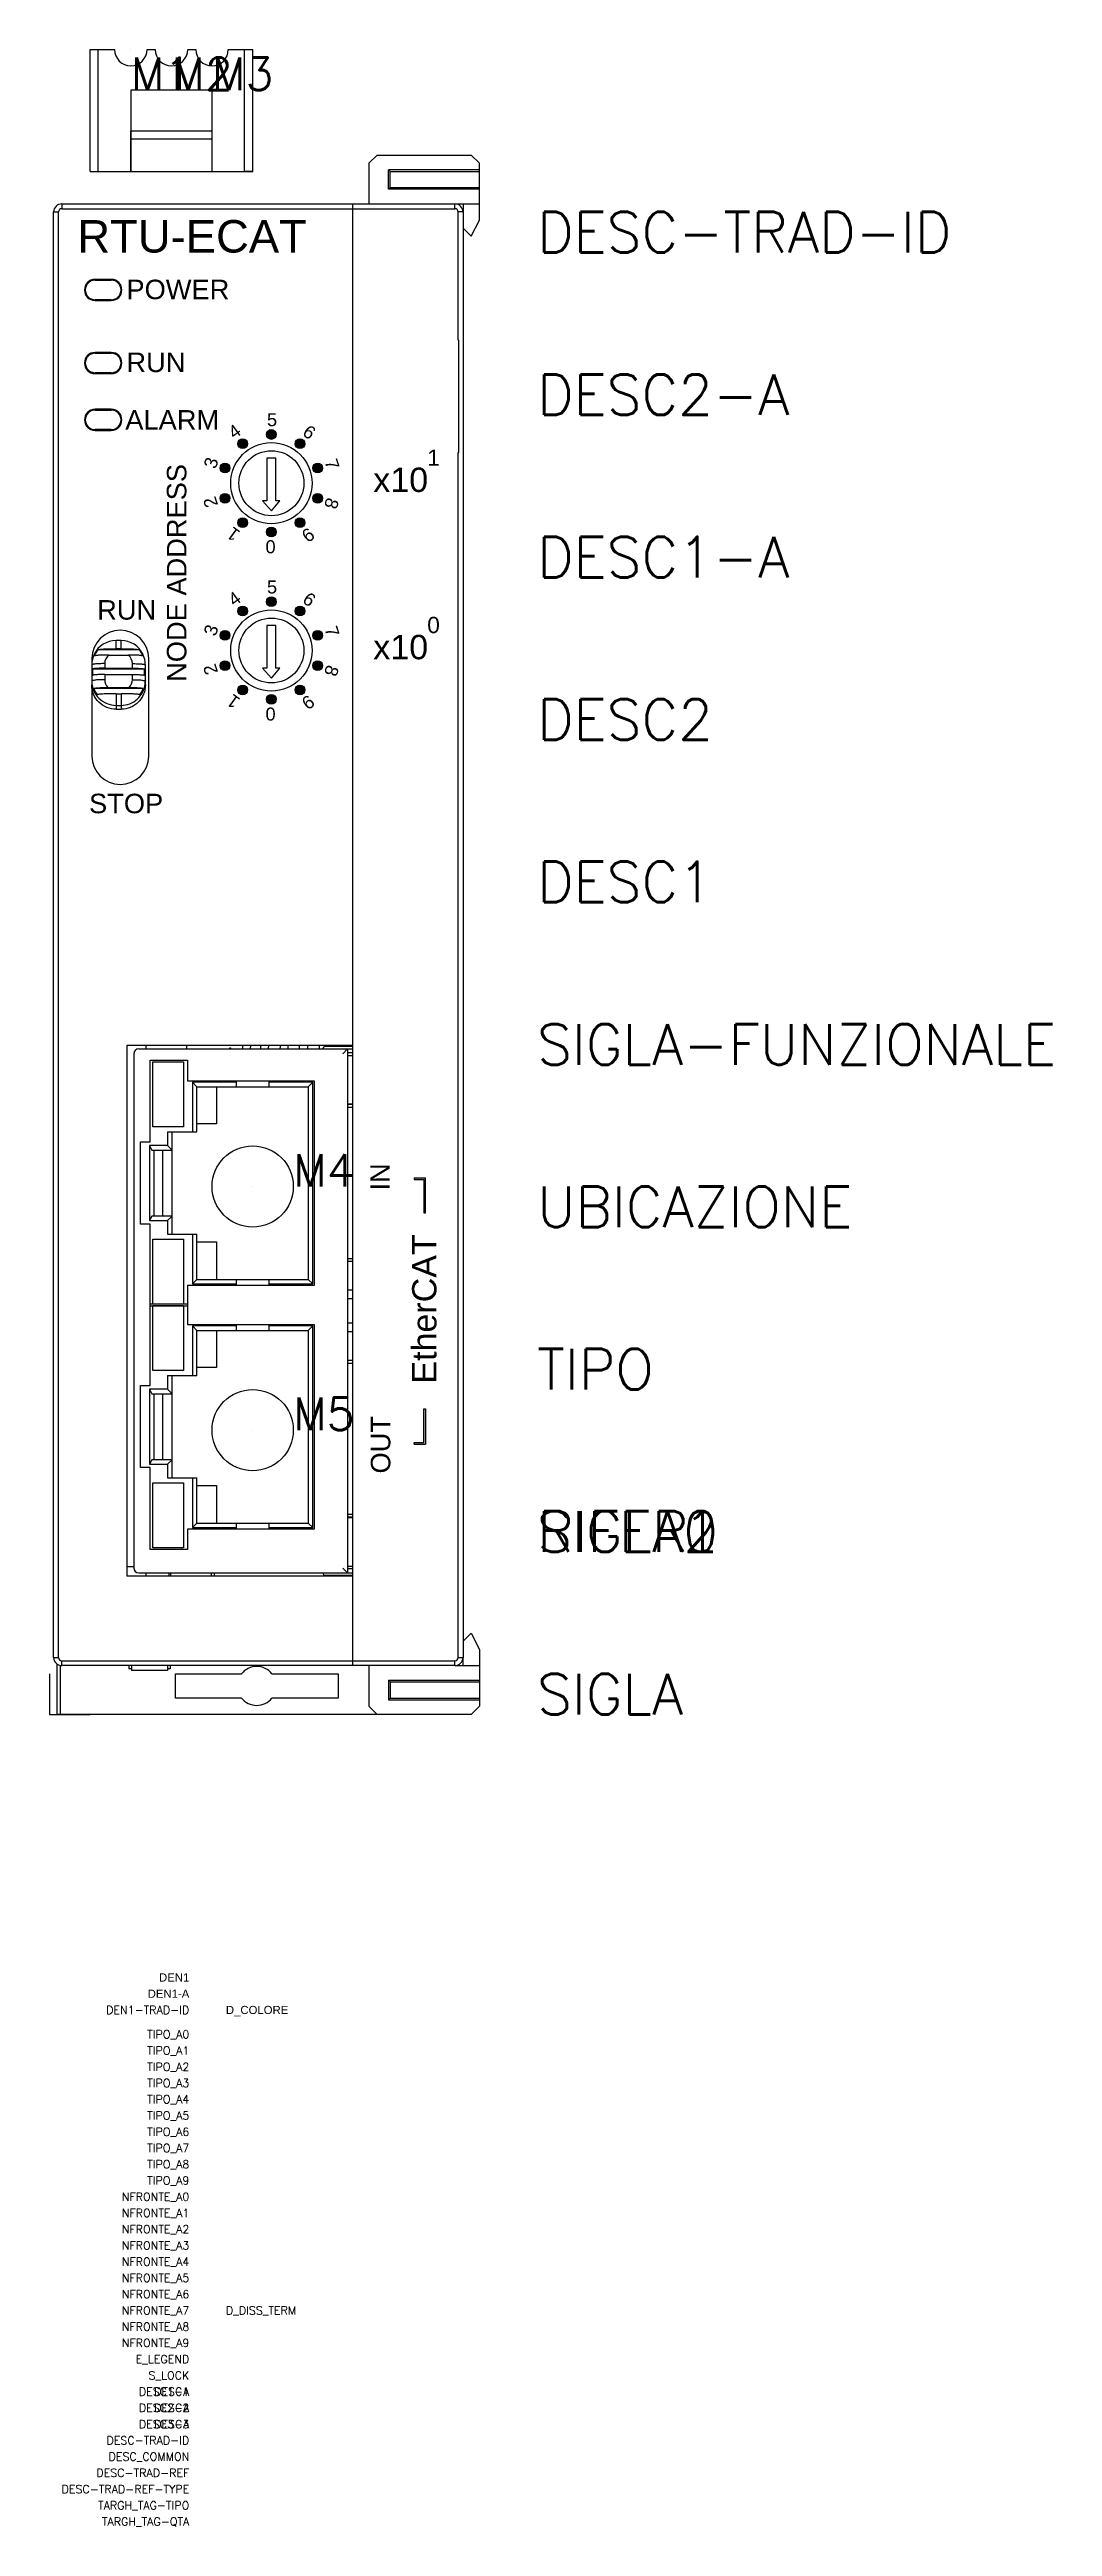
# Model space of a CAD drawing. Extents: x 0 to 62, y -50 to 103.
import ezdxf
from ezdxf.enums import TextEntityAlignment as Align

# ---------------------------------------------------------------- set-up
doc = ezdxf.new("R2010")
doc.units = 0
doc.header["$LTSCALE"] = 4
doc.layers.get('0').update_dxf_attribs({"linetype": 'CONTINUOUS'})
doc.layers.add('02___PRT_ALL_AXES', color=7, linetype='CONTINUOUS')
doc.layers.add('7_ALL_FEATURES', color=7, linetype='CONTINUOUS')
doc.layers.add('圖層1', color=7, linetype='CONTINUOUS', lineweight=9)
doc.styles.add('E_Comp-Data', font='arial.ttf')
doc.styles.add('E_Default-Att', font='romans.shx')
doc.styles.add('E_Desc', font='arial.ttf')
doc.styles.add('E_Lang-ID', font='romans.shx')
doc.styles.get("Standard").update_dxf_attribs({"font": 'romans.shx'})
doc.styles.add('型式1', font='arial.ttf')

msp = doc.modelspace()

# ---------------------------------------------------------------- hatches: boundary and pattern name
for points in [[(11.64, 78.05, 1), (12.12, 78.4, 1)], [(13.35, 78.8, 1), (13.95, 78.8, 1)], [(15.17, 78.4, 1), (15.65, 78.05, 1)], [(10.7, 76.44, 1), (10.88, 77.01, 1)], [(16.41, 77.01, 1), (16.59, 76.44, 1)], [(10.88, 74.59, 1), (10.7, 75.16, 1)], [(16.59, 75.16, 1), (16.41, 74.59, 1)], [(12.12, 73.2, 1), (11.64, 73.55, 1)], [(15.65, 73.55, 1), (15.17, 73.2, 1)], [(13.95, 72.8, 1), (13.35, 72.8, 1)], [(13.35, 68.5, 1), (13.95, 68.5, 1)], [(11.64, 67.75, 1), (12.12, 68.1, 1)], [(15.17, 68.1, 1), (15.65, 67.75, 1)], [(10.7, 66.14, 1), (10.88, 66.71, 1)], [(16.41, 66.71, 1), (16.59, 66.14, 1)], [(10.88, 64.29, 1), (10.7, 64.86, 1)], [(16.59, 64.86, 1), (16.41, 64.29, 1)], [(12.12, 62.9, 1), (11.64, 63.25, 1)], [(13.95, 62.5, 1), (13.35, 62.5, 1)], [(15.65, 63.25, 1), (15.17, 62.9, 1)], [(23.13, 33.04), (22.43, 33.04), (22.43, 32.94), (23.03, 32.94), (23.03, 30.87), (23.13, 30.87)], [(23.13, 16.64), (22.43, 16.64), (22.43, 16.74), (23.03, 16.74), (23.03, 18.81), (23.13, 18.81)]]:
    msp.add_hatch(color=0).paths.add_polyline_path(points)

# ---------------------------------------------------------------- linework, layer by layer
for p, q in [((2.5, 95), (2.5, 102.5)), ((2.5, 102.5), (4, 102.5)), ((3, 95), (3, 102.5)), ((6, 102.5), (6.5, 102.5)), ((8.5, 102.5), (9, 102.5)), ((11, 102.5), (12.5, 102.5)), ((12, 95), (12, 102.5)), ((12.5, 95), (12.5, 102.5)), ((5, 100), (5, 95)), ((10, 100), (5, 100)), ((10, 95), (10, 100)), ((5, 95), (5, 97.5)), ((5, 97.5), (10, 97.5)), ((5, 97.5), (5, 97)), ((5, 97), (10, 97)), ((2.5, 95), (12.5, 95)), ((2.5, 95), (3, 95)), ((12.5, 95), (12, 95)), ((0, 2.5), (0, 0)), ((0, 0), (2.5, 0))]:
    msp.add_line(p, q)
at = {"color": 7, "linetype": 'Continuous'}
for p, q in [((0.25, 92.5), (0.55, 92.5)), ((0.25, 3.5), (0.25, 92.5)), ((0.25, 92.5), (0.55, 92.5)), ((0.55, 3.5), (0.55, 92.5)), ((0.75, 93), (0.75, 92.7)), ((0.75, 93), (0.75, 92.7)), ((0.75, 93), (24.94, 93)), ((0.75, 92.7), (24.94, 92.7)), ((18.64, 93), (18.64, 3)), ((24.94, 92.7), (24.94, 93)), ((25.14, 84.61), (25.14, 92.5)), ((25.45, 92.5), (25.14, 92.5)), ((25.45, 92.5), (25.45, 3.5)), ((2.8, 88.3), (3.8, 88.3)), ((3.8, 87.1), (2.8, 87.1)), ((25.14, 84.61), (25.16, 84.61)), ((25.16, 84.61), (25.18, 84.61)), ((25.18, 77.7), (25.18, 84.61)), ((2.8, 83.8), (3.8, 83.8)), ((3.8, 82.6), (2.8, 82.6)), ((2.8, 80.3), (3.8, 80.3)), ((3.8, 79.1), (2.8, 79.1)), ((13.36, 77.34), (13.36, 74.72)), ((13.93, 77.34), (13.36, 77.34)), ((13.93, 74.72), (13.93, 77.34)), ((25.14, 3.5), (25.14, 77.7)), ((25.14, 77.7), (25.16, 77.7)), ((25.16, 77.7), (25.18, 77.7)), ((13.11, 74.72), (13.65, 74.1)), ((13.36, 74.72), (13.11, 74.72)), ((13.65, 74.1), (14.18, 74.72)), ((14.18, 74.72), (13.93, 74.72)), ((4.1, 65.61), (4.1, 66.11)), ((4.4, 66.11), (4.1, 66.11)), ((4.4, 65.61), (4.1, 65.61)), ((4.4, 65.61), (4.4, 66.11)), ((13.36, 67.04), (13.36, 64.42)), ((13.93, 67.04), (13.36, 67.04)), ((13.93, 64.42), (13.93, 67.04)), ((2.6, 64.61), (2.6, 63.58)), ((2.64, 64.36), (2.64, 63.97)), ((5.85, 64.36), (2.64, 64.36)), ((5.52, 65.55), (2.97, 65.55)), ((3.4, 64.69), (3.4, 64.42)), ((3.4, 64.42), (5.1, 64.42)), ((3.64, 65.22), (4.85, 65.22)), ((5.1, 64.42), (5.1, 64.69)), ((5.85, 63.97), (5.85, 64.36)), ((5.9, 63.38), (5.9, 64.61)), ((13.11, 64.42), (13.65, 63.8)), ((13.36, 64.42), (13.11, 64.42)), ((13.65, 63.8), (14.18, 64.42)), ((14.18, 64.42), (13.93, 64.42)), ((5.76, 63.17), (2.73, 63.17)), ((3.4, 64.03), (3.4, 63.7)), ((3.4, 64.03), (5.1, 64.03)), ((3.59, 63.22), (4.9, 63.22)), ((4.1, 62.83), (4.1, 61.88)), ((4.1, 62.83), (4.4, 62.83)), ((4.4, 62.83), (4.4, 61.88)), ((5.1, 63.7), (5.1, 64.03)), ((4.1, 62.12), (4.4, 62.12)), ((4.1, 61.88), (4.4, 61.88)), ((0.25, 3.5), (0.55, 3.5)), ((0.75, 3.3), (24.94, 3.3)), ((0.75, 3), (0.75, 3.3)), ((24.94, 3), (24.94, 3.3)), ((25.14, 3.5), (25.45, 3.5)), ((24.94, 3), (0.75, 3)), ((4.87, 3), (4.87, 2.8)), ((5.04, 2.8), (4.87, 2.8)), ((5.05, 3), (5.05, 2.7)), ((7.25, 2.7), (5.05, 2.7)), ((7.25, 3), (7.25, 2.7)), ((7.42, 2.8), (7.25, 2.8)), ((7.42, 3), (7.42, 2.8))]:
    msp.add_line(p, q, dxfattribs=at)
at = {"color": 0, "linetype": 'Continuous'}
for p, q in [((18.64, 41.18), (4.75, 41.18)), ((4.75, 41.18), (4.75, 8.5)), ((18.64, 41.18), (4.75, 41.18)), ((5.94, 40.97), (5.94, 41.18)), ((8.44, 40.97), (8.44, 41.18)), ((13.48, 41), (13.49, 41.18)), ((15.39, 40.97), (15.39, 41.18)), ((15.89, 40.97), (15.89, 41.18)), ((5.19, 40.67), (5.19, 9.01)), ((5.49, 40.97), (18.64, 40.97)), ((6.19, 40.28), (8.49, 40.28)), ((6.19, 35.25), (6.19, 40.28)), ((6.35, 40.18), (8.25, 40.18)), ((6.35, 36.17), (6.35, 40.18)), ((8.25, 40.18), (8.25, 36.17)), ((8.49, 40.28), (8.49, 39.01)), ((11.1, 40.97), (11.1, 41)), ((11.13, 41), (11.13, 40.97)), ((11.86, 40.97), (11.86, 41)), ((11.87, 40.97), (11.87, 41)), ((12.37, 40.97), (12.37, 41)), ((12.98, 40.97), (12.98, 41)), ((13.48, 40.97), (13.48, 41)), ((14.17, 40.97), (14.17, 41)), ((14.67, 40.97), (14.67, 41)), ((16.62, 40.97), (16.62, 41)), ((18.64, 41.12), (16.97, 41.12)), ((17.12, 41.12), (17.12, 41.13)), ((18.34, 40.97), (18.04, 40.67)), ((18.34, 40.97), (18.34, 8.71)), ((18.64, 40.72), (18.34, 40.72)), ((8.49, 39.01), (16.29, 39.01)), ((11.5, 38.93), (8.79, 38.93)), ((8.79, 38.93), (9.07, 38.64)), ((8.79, 38.93), (8.79, 35.87)), ((9.07, 35.87), (9.07, 38.64)), ((9.07, 38.64), (15.92, 38.64)), ((10.27, 38.64), (10.27, 36.35)), ((11.5, 38.64), (11.5, 39.01)), ((13.5, 39.01), (13.5, 38.64)), ((16.21, 38.93), (13.5, 38.93)), ((15.92, 38.64), (16.21, 38.93)), ((15.92, 38.64), (15.92, 26.78)), ((16.21, 26.5), (16.21, 38.93)), ((16.29, 39.01), (16.29, 26.41)), ((18.64, 37.54), (18.34, 37.54)), ((18.34, 37.39), (18.64, 37.39)), ((5.6, 35.25), (6.19, 35.25)), ((5.6, 30.19), (5.6, 35.25)), ((8.25, 36.17), (6.35, 36.17)), ((7.26, 35.87), (9.07, 35.87)), ((7.26, 35.87), (7.26, 35.03)), ((7.54, 29.56), (7.54, 35.87)), ((10.27, 36.35), (9.07, 36.35)), ((7.26, 35.03), (6.14, 35.03)), ((6.14, 35.03), (6.29, 34.74)), ((6.14, 35.03), (6.14, 30.4)), ((6.29, 34.74), (7.54, 34.74)), ((6.44, 30.68), (6.44, 34.74)), ((6.95, 34.74), (6.95, 30.68)), ((7.26, 35.03), (7.54, 34.74)), ((6.29, 30.68), (6.14, 30.4)), ((7.54, 30.68), (6.29, 30.68)), ((7.26, 30.4), (7.54, 30.68)), ((6.19, 30.19), (5.6, 30.19)), ((6.14, 30.4), (7.26, 30.4)), ((6.19, 25.14), (6.19, 30.19)), ((6.35, 29.26), (8.25, 29.26)), ((6.35, 25.25), (6.35, 29.26)), ((7.26, 30.4), (7.26, 29.56)), ((7.26, 29.56), (9.07, 29.56)), ((8.25, 29.26), (8.25, 25.25)), ((8.79, 29.56), (8.79, 26.5)), ((9.07, 26.78), (9.07, 29.56)), ((9.07, 29.09), (10.27, 29.09)), ((10.27, 29.09), (10.27, 26.78)), ((18.64, 28.05), (18.34, 28.05)), ((18.34, 27.9), (18.64, 27.9)), ((16.29, 26.41), (8.49, 26.41)), ((8.49, 26.41), (8.49, 25.14)), ((8.79, 26.5), (9.07, 26.78)), ((8.79, 26.5), (11.5, 26.5)), ((9.07, 26.78), (15.92, 26.78)), ((11.5, 26.41), (11.5, 26.78)), ((13.5, 26.78), (13.5, 26.41)), ((13.5, 26.5), (16.21, 26.5)), ((16.21, 26.5), (15.92, 26.78)), ((18.64, 26.11), (18.34, 26.11)), ((6.19, 25.28), (8.49, 25.28)), ((6.19, 20.25), (6.19, 25.28)), ((8.49, 25.14), (6.19, 25.14)), ((8.25, 25.25), (6.35, 25.25)), ((6.35, 25.18), (8.25, 25.18)), ((6.35, 21.17), (6.35, 25.18)), ((8.25, 25.18), (8.25, 21.17)), ((8.49, 25.28), (8.49, 24.01)), ((18.34, 25.6), (18.64, 25.6)), ((8.49, 24.01), (16.29, 24.01)), ((11.5, 23.93), (8.79, 23.93)), ((8.79, 23.93), (9.07, 23.64)), ((8.79, 23.93), (8.79, 20.87)), ((9.07, 20.87), (9.07, 23.64)), ((9.07, 23.64), (15.92, 23.64)), ((10.27, 23.64), (10.27, 21.35)), ((11.5, 23.64), (11.5, 24.01)), ((13.5, 24.01), (13.5, 23.64)), ((16.21, 23.93), (13.5, 23.93)), ((15.92, 23.64), (16.21, 23.93)), ((15.92, 23.64), (15.92, 11.78)), ((16.21, 11.5), (16.21, 23.93)), ((16.29, 24.01), (16.29, 11.41)), ((18.64, 24.08), (18.34, 24.08)), ((18.34, 23.58), (18.64, 23.58)), ((18.64, 21.78), (18.34, 21.78)), ((18.34, 21.63), (18.64, 21.63)), ((5.6, 20.25), (6.19, 20.25)), ((5.6, 15.19), (5.6, 20.25)), ((7.26, 20.03), (6.14, 20.03)), ((6.14, 20.03), (6.29, 19.74)), ((6.14, 20.03), (6.14, 15.4)), ((8.25, 21.17), (6.35, 21.17)), ((7.26, 20.87), (9.07, 20.87)), ((7.26, 20.87), (7.26, 20.03)), ((7.26, 20.03), (7.54, 19.74)), ((7.54, 14.56), (7.54, 20.87)), ((10.27, 21.35), (9.07, 21.35)), ((6.29, 19.74), (7.54, 19.74)), ((6.44, 15.68), (6.44, 19.74)), ((6.95, 19.74), (6.95, 15.68)), ((6.29, 15.68), (6.14, 15.4)), ((6.14, 15.4), (7.26, 15.4)), ((7.54, 15.68), (6.29, 15.68)), ((7.26, 15.4), (7.54, 15.68)), ((7.26, 15.4), (7.26, 14.56)), ((6.19, 15.19), (5.6, 15.19)), ((6.19, 10.14), (6.19, 15.19)), ((6.35, 14.26), (8.25, 14.26)), ((6.35, 10.25), (6.35, 14.26)), ((7.26, 14.56), (9.07, 14.56)), ((8.25, 14.26), (8.25, 10.25)), ((8.79, 14.56), (8.79, 11.5)), ((9.07, 11.78), (9.07, 14.56)), ((9.07, 14.09), (10.27, 14.09)), ((10.27, 14.09), (10.27, 11.78)), ((18.64, 12.3), (18.34, 12.3)), ((16.29, 11.41), (8.49, 11.41)), ((8.49, 11.41), (8.49, 10.14)), ((8.79, 11.5), (9.07, 11.78)), ((8.79, 11.5), (11.5, 11.5)), ((9.07, 11.78), (15.92, 11.78)), ((11.5, 11.41), (11.5, 11.78)), ((13.5, 11.78), (13.5, 11.41)), ((13.5, 11.5), (16.21, 11.5)), ((16.21, 11.5), (15.92, 11.78)), ((18.64, 12.15), (18.34, 12.15)), ((8.49, 10.14), (6.19, 10.14)), ((8.25, 10.25), (6.35, 10.25)), ((4.75, 9.1), (5.19, 9.1)), ((18.64, 8.5), (4.75, 8.5)), ((5.49, 8.71), (18.64, 8.71)), ((5.94, 8.5), (5.94, 8.71)), ((7.35, 8.5), (7.35, 8.71)), ((7.45, 8.71), (7.45, 8.5)), ((9.94, 8.71), (9.94, 8.5)), ((10.14, 8.5), (10.14, 8.71)), ((16.97, 8.56), (18.64, 8.56)), ((18.04, 9.01), (18.34, 8.71)), ((18.64, 8.96), (18.34, 8.96))]:
    msp.add_line(p, q, dxfattribs=at)
at = {"color": 0}
for p, q in [((22.43, 33.04), (23.13, 33.04)), ((22.43, 33.04), (22.43, 32.94)), ((22.43, 32.94), (23.03, 32.94)), ((23.03, 32.94), (23.03, 30.87)), ((23.13, 30.87), (23.13, 33.04)), ((23.03, 30.87), (23.13, 30.87)), ((23.03, 16.74), (23.03, 18.81)), ((23.03, 18.81), (23.13, 18.81)), ((23.13, 18.81), (23.13, 16.64)), ((22.43, 16.74), (23.03, 16.74)), ((22.43, 16.64), (22.43, 16.74)), ((22.43, 16.64), (23.13, 16.64))]:
    msp.add_line(p, q, dxfattribs=at)
at = {"color": 0, "linetype": 'Continuous'}
for points in [[(5.21, 40.75), (5.21, 40.75), (5.2, 40.74), (5.2, 40.73), (5.2, 40.72), (5.2, 40.71)], [(5.2, 8.96), (5.2, 8.93), (5.21, 8.93)]]:
    msp.add_lwpolyline(points, dxfattribs=at)
at = {"color": 7, "linetype": 'Continuous'}
for centre, radius in [((13.65, 75.8), 2.5), ((13.65, 75.8), 2), ((13.65, 65.5), 2.5), ((13.65, 65.5), 2)]:
    msp.add_circle(centre, radius, dxfattribs=at)
at = {"color": 0, "linetype": 'Continuous'}
for centre in [(11.88, 78.23), (11.88, 78.23), (13.65, 78.8), (15.41, 78.23), (15.41, 78.23), (10.79, 76.73), (10.79, 76.73), (16.5, 76.73), (16.5, 76.73), (10.79, 74.87), (10.79, 74.87), (16.5, 74.87), (16.5, 74.87), (11.88, 73.37), (11.88, 73.37), (15.41, 73.37), (15.41, 73.37), (13.65, 72.8), (13.65, 72.8), (13.65, 68.5), (11.88, 67.93), (11.88, 67.93), (15.41, 67.93), (15.41, 67.93), (10.79, 66.43), (10.79, 66.43), (16.5, 66.43), (16.5, 66.43), (10.79, 64.57), (10.79, 64.57), (16.5, 64.57), (16.5, 64.57), (11.88, 63.07), (11.88, 63.07), (13.65, 62.5), (13.65, 62.5), (15.41, 63.07), (15.41, 63.07)]:
    msp.add_circle(centre, 0.3, dxfattribs=at)
for centre in [(12.5, 32.5), (12.5, 17.5)]:
    msp.add_circle(centre, 2.5)
for centre in [(5, 102.5), (7.5, 102.5), (10, 102.5)]:
    msp.add_arc(centre, 1, 180, 0)
at = {"color": 7, "linetype": 'Continuous'}
for centre, radius, start, end in [((0.75, 92.5), 0.5, 90, 180), ((0.75, 92.5), 0.5, 90, 180), ((0.75, 92.5), 0.2, 90, 180), ((0.75, 92.5), 0.2, 90, 180), ((24.94, 92.5), 0.2, 359.9968, 90.0032), ((24.94, 92.5), 0.5, 0, 90), ((2.8, 87.7), 0.6, 90, 270), ((3.8, 87.7), 0.6, 270, 90), ((2.8, 83.2), 0.6, 90, 270), ((3.8, 83.2), 0.6, 270, 90), ((2.8, 79.7), 0.6, 90, 270), ((3.8, 79.7), 0.6, 270, 90), ((4.09, 64.61), 1.5, 89.9669, 154.2028), ((4.4, 64.61), 1.5, 25.8019, 90.0331), ((4.09, 64.61), 1.49, 154.246, 179.9976), ((4.09, 64.63), 1.45, 140.5657, 158.4175), ((4.09, 64.69), 0.695, 130.5821, 179.9662), ((4.4, 64.69), 0.695, 0.0338, 49.4179), ((4.4, 64.63), 1.45, 21.5825, 39.4343), ((4.4, 64.61), 1.49, 0.0024, 25.7587), ((4.09, 63.65), 1.45, 199.4645, 216.9269), ((4.09, 63.7), 0.694, 180.0209, 223.4872), ((4.4, 63.7), 0.694, 316.5128, 359.9791), ((4.4, 63.65), 1.45, 323.0731, 340.5355), ((4.41, 63.62), 1.48, 353.5302, 359.9905), ((0.75, 3.5), 0.5, 180, 270), ((0.75, 3.5), 0.2, 180, 270), ((24.94, 3.5), 0.2, 269.9968, 0.0032), ((24.94, 3.5), 0.5, 270, 0)]:
    msp.add_arc(centre, radius, start, end, dxfattribs=at)
at = {"color": 0, "linetype": 'Continuous'}
for centre, radius, start, end in [((13.6, 41), 1.73, 174.03, 180.0182), ((15.4, 41), 2.42, 175.7278, 180.0031), ((18.68, 41), 4.5, 177.7113, 180.0025), ((18.66, 41), 3.99, 177.4163, 180.0036), ((12.63, 41), 3.99, 359.9964, 2.5837), ((12.78, 41.01), 4.34, 1.6182, 2.3094), ((16.02, 41.01), 1.79, 3.5874, 5.5192), ((15.95, 41), 2.35, 2.8355, 4.2998), ((5.49, 40.67), 0.3, 90, 180), ((12.15, 41), 0.285, 170.4516, 175.1809), ((12.14, 41), 0.277, 175.1785, 179.9848), ((12.15, 41), 0.291, 164.6273, 170.4496), ((16.97, 40.97), 0.15, 90, 180), ((5.49, 9.01), 0.3, 180, 270), ((16.97, 8.71), 0.15, 180, 270)]:
    msp.add_arc(centre, radius, start, end, dxfattribs=at)
for centre, start_param, end_param in [((13.6, 39.07), 1.321589, 1.336709), ((13.6, 39.07), -1.336709, -1.321589), ((13.6, 10.61), 1.321589, 1.336709), ((13.6, 10.61), -1.336709, -1.321589)]:
    msp.add_ellipse(centre, major_axis=(20.44, 0), ratio=0.074627, start_param=start_param, end_param=end_param, dxfattribs=at)
at = {"color": 7, "linetype": 'Continuous'}
for points, knots in [([(2.97, 65.55), (3, 65.56), (3.07, 65.57), (3.23, 65.59), (3.47, 65.6), (3.77, 65.6), (3.99, 65.61), (4.1, 65.61)], [0, 0, 0, 0, 0.077486, 0.179767, 0.431902, 0.712585, 1, 1, 1, 1]), ([(4.4, 65.61), (4.5, 65.61), (4.72, 65.6), (5.02, 65.6), (5.26, 65.59), (5.42, 65.57), (5.49, 65.56), (5.52, 65.55)], [0, 0, 0, 0, 0.287415, 0.568098, 0.820234, 0.922516, 1, 1, 1, 1]), ([(3.4, 64.69), (3.29, 64.69), (3.14, 64.69), (2.96, 64.68), (2.84, 64.67), (2.74, 64.66), (2.67, 64.65), (2.63, 64.64), (2.61, 64.63), (2.6, 64.62), (2.6, 64.61)], [0, 0, 0, 0, 0.376824, 0.547242, 0.696976, 0.820385, 0.913069, 0.946984, 0.972418, 1, 1, 1, 1]), ([(3.4, 64.42), (3.31, 64.42), (3.16, 64.41), (2.95, 64.4), (2.8, 64.39), (2.7, 64.37), (2.66, 64.37), (2.64, 64.36)], [0, 0, 0, 0, 0.318592, 0.608002, 0.842012, 0.931524, 1, 1, 1, 1]), ([(3.64, 65.22), (3.55, 65.22), (3.37, 65.22), (3.12, 65.21), (2.93, 65.2), (2.81, 65.18), (2.76, 65.17), (2.74, 65.17)], [0, 0, 0, 0, 0.306265, 0.594838, 0.836406, 0.929632, 1, 1, 1, 1]), ([(5.75, 65.17), (5.73, 65.17), (5.68, 65.18), (5.56, 65.2), (5.37, 65.21), (5.12, 65.22), (4.94, 65.22), (4.85, 65.22)], [0, 0, 0, 0, 0.070368, 0.163596, 0.405164, 0.693735, 1, 1, 1, 1]), ([(5.1, 64.69), (5.2, 64.69), (5.35, 64.69), (5.53, 64.68), (5.65, 64.67), (5.75, 64.66), (5.82, 64.65), (5.86, 64.64), (5.88, 64.63), (5.9, 64.62), (5.9, 64.61)], [0, 0, 0, 0, 0.376824, 0.547242, 0.696976, 0.820385, 0.913069, 0.946984, 0.972418, 1, 1, 1, 1]), ([(5.1, 64.42), (5.18, 64.42), (5.33, 64.41), (5.54, 64.4), (5.69, 64.39), (5.79, 64.37), (5.83, 64.37), (5.85, 64.36)], [0, 0, 0, 0, 0.318592, 0.608002, 0.842012, 0.931524, 1, 1, 1, 1]), ([(3.4, 63.7), (3.29, 63.7), (3.14, 63.7), (2.96, 63.69), (2.84, 63.68), (2.74, 63.66), (2.67, 63.65), (2.63, 63.64), (2.61, 63.63), (2.6, 63.62), (2.6, 63.62)], [0, 0, 0, 0, 0.376824, 0.547242, 0.696976, 0.820385, 0.913069, 0.946984, 0.972418, 1, 1, 1, 1]), ([(2.6, 63.62), (2.6, 63.42), (2.67, 63.03), (3.01, 62.53), (3.51, 62.2), (3.9, 62.12), (4.1, 62.12)], [0, 0, 0, 0, 0.249372, 0.499103, 0.749359, 1, 1, 1, 1]), ([(4.1, 61.88), (3.9, 61.88), (3.51, 61.96), (3.01, 62.29), (2.67, 62.79), (2.6, 63.18), (2.6, 63.38)], [0, 0, 0, 0, 0.250342, 0.500556, 0.750486, 1, 1, 1, 1]), ([(3.4, 64.03), (3.31, 64.03), (3.16, 64.03), (2.95, 64.01), (2.8, 64), (2.7, 63.99), (2.66, 63.98), (2.64, 63.97)], [0, 0, 0, 0, 0.318592, 0.608002, 0.842012, 0.931524, 1, 1, 1, 1]), ([(2.73, 63.17), (2.74, 63.17), (2.79, 63.18), (2.91, 63.2), (3.08, 63.21), (3.32, 63.22), (3.5, 63.22), (3.59, 63.22)], [0, 0, 0, 0, 0.069982, 0.162392, 0.40236, 0.691216, 1, 1, 1, 1]), ([(4.1, 62.83), (3.98, 62.83), (3.76, 62.83), (3.49, 62.83), (3.28, 62.82), (3.15, 62.81), (3.03, 62.8), (2.96, 62.79), (2.93, 62.78)], [0, 0, 0, 0, 0.287806, 0.569414, 0.70176, 0.822065, 0.923789, 1, 1, 1, 1]), ([(4.4, 62.12), (4.58, 62.12), (4.94, 62.19), (5.42, 62.48), (5.76, 62.91), (5.87, 63.27), (5.89, 63.45)], [0, 0, 0, 0, 0.250586, 0.500826, 0.750591, 1, 1, 1, 1]), ([(5.9, 63.38), (5.9, 63.18), (5.82, 62.79), (5.48, 62.29), (4.98, 61.96), (4.59, 61.88), (4.4, 61.88)], [0, 0, 0, 0, 0.249514, 0.499443, 0.749657, 1, 1, 1, 1]), ([(5.56, 62.78), (5.53, 62.79), (5.46, 62.8), (5.34, 62.81), (5.21, 62.82), (5, 62.83), (4.73, 62.83), (4.51, 62.83), (4.4, 62.83)], [0, 0, 0, 0, 0.07621, 0.177933, 0.298237, 0.430582, 0.712192, 1, 1, 1, 1]), ([(4.9, 63.22), (4.99, 63.22), (5.17, 63.22), (5.41, 63.21), (5.58, 63.2), (5.7, 63.18), (5.75, 63.17), (5.76, 63.17)], [0, 0, 0, 0, 0.308785, 0.597641, 0.837609, 0.930019, 1, 1, 1, 1]), ([(5.1, 64.03), (5.18, 64.03), (5.33, 64.03), (5.54, 64.01), (5.69, 64), (5.79, 63.99), (5.83, 63.98), (5.85, 63.97)], [0, 0, 0, 0, 0.318592, 0.608002, 0.842012, 0.931524, 1, 1, 1, 1]), ([(5.1, 63.7), (5.2, 63.7), (5.35, 63.7), (5.53, 63.69), (5.65, 63.68), (5.75, 63.66), (5.82, 63.65), (5.86, 63.64), (5.88, 63.63), (5.9, 63.62), (5.9, 63.62)], [0, 0, 0, 0, 0.376824, 0.547242, 0.696976, 0.820385, 0.913069, 0.946984, 0.972418, 1, 1, 1, 1])]:
    msp.add_open_spline(points, degree=3, knots=knots, dxfattribs=at)
at = {"color": 0, "linetype": 'Continuous'}
for points, knots in [([(12.37, 41), (12.37, 41.02), (12.37, 41.08), (12.38, 41.14), (12.38, 41.18)], [0, 0, 0, 0, 0.253332, 1, 1, 1, 1]), ([(11.1, 41), (11.1, 41), (11.1, 41.01), (11.1, 41.02), (11.1, 41.03), (11.1, 41.03), (11.11, 41.04), (11.11, 41.04), (11.12, 41.04), (11.12, 41.03), (11.13, 41.03), (11.13, 41.02), (11.13, 41.01), (11.13, 41), (11.13, 41)], [0, 0, 0, 0, 0.124746, 0.249375, 0.311664, 0.374813, 0.437148, 0.500454, 0.56259, 0.625651, 0.688173, 0.750605, 0.875255, 1, 1, 1, 1])]:
    msp.add_open_spline(points, degree=3, knots=knots, dxfattribs=at)
at = {"layer": '02___PRT_ALL_AXES', "color": 7, "linetype": 'Continuous'}
for centre in [(13.65, 75.8), (13.65, 65.5)]:
    msp.add_circle(centre, 2, dxfattribs=at)
at = {"layer": '7_ALL_FEATURES', "color": 7, "linetype": 'Continuous'}
for p, q in [((19.65, 95.5), (20.15, 96)), ((19.65, 95.5), (19.65, 93)), ((20.15, 96), (25.95, 96)), ((20.85, 93.9), (20.85, 95.1)), ((20.85, 95.1), (20.95, 95)), ((26.45, 95.1), (20.85, 95.1)), ((20.95, 94), (20.95, 95)), ((20.95, 95), (26.45, 95)), ((26.45, 95.5), (25.95, 96)), ((26.45, 92), (26.45, 95.5)), ((20.85, 93.9), (20.95, 94)), ((26.45, 93.9), (20.85, 93.9)), ((20.95, 94), (26.45, 94)), ((24.94, 93), (26.45, 93)), ((25.45, 93), (25.45, 92.5)), ((25.95, 91), (26.45, 92)), ((25.45, 91.5), (25.95, 91)), ((3.8, 88.35), (2.8, 88.35)), ((2.8, 87.05), (3.8, 87.05)), ((3.8, 83.85), (2.8, 83.85)), ((2.8, 82.55), (3.8, 82.55)), ((3.8, 80.35), (2.8, 80.35)), ((2.8, 79.05), (3.8, 79.05)), ((2.6, 65), (2.6, 64.61)), ((6.1, 59), (6.1, 65)), ((2.6, 63.58), (2.6, 59)), ((25.45, 4.5), (25.95, 5)), ((25.95, 5), (26.45, 4)), ((0.45, 3.1), (0.45, 0)), ((25.45, 3), (25.45, 3.5)), ((26.45, 4), (26.45, 0.5)), ((0.65, 3.01), (0.65, 0)), ((7.75, 2.5), (11.81, 2.5)), ((7.75, 1), (7.75, 2.5)), ((13.68, 2.5), (17.75, 2.5)), ((17.75, 2.5), (17.75, 1)), ((19.65, 3), (19.65, 0.5)), ((20.85, 2.1), (26.45, 2.1)), ((20.85, 2.1), (20.95, 2)), ((20.85, 2.1), (20.85, 0.9)), ((20.95, 2), (26.45, 2)), ((20.95, 2), (20.95, 1)), ((24.94, 3), (26.45, 3)), ((25.05, 3), (25.05, 3.01)), ((25.95, 0), (0.45, 0)), ((11.81, 1), (7.75, 1)), ((17.75, 1), (13.68, 1)), ((19.65, 0.5), (20.15, 0)), ((20.85, 0.9), (20.95, 1)), ((20.85, 0.9), (26.45, 0.9)), ((20.95, 1), (26.45, 1)), ((26.45, 0.5), (25.95, 0))]:
    msp.add_line(p, q, dxfattribs=at)
for centre, radius, start, end in [((2.8, 87.7), 0.65, 90, 270), ((3.8, 87.7), 0.65, 270, 90), ((2.8, 83.2), 0.65, 90, 270), ((3.8, 83.2), 0.65, 270, 90), ((2.8, 79.7), 0.65, 90, 270), ((3.8, 79.7), 0.65, 270, 90), ((4.35, 65), 1.75, 0, 180), ((4.35, 59), 1.75, 180, 0), ((12.75, 1.75), 1.2, 38.6822, 141.3178), ((12.75, 1.75), 1.2, 218.6822, 321.3178)]:
    msp.add_arc(centre, radius, start, end, dxfattribs=at)

# ---------------------------------------------------------------- texts
at = {"color": 0, "attachment_point": 1}
for s, insert, char_height, width in [('{\\fArial|b0|i0|c0|p34;\\W1;RTU-ECAT}', (1.71, 92), 2, 7.7256), ('{\\fArial|b0|i0|c0|p34;\\W1;POWER}', (4.73, 88.33), 1.2, 3.0544), ('{\\fArial|b0|i0|c0|p34;\\W1;RUN}', (4.73, 83.84), 1.2, 3.0544), ('{\\fArial|b0|i0|c0|p34;\\W1;ALARM}', (4.66, 80.3), 1.2, 3.0544), ('{\\fArial|b0|i0|c0|p34;\\W1;5}', (13.38, 80.11), 0.8, 0.8758), ('{\\fArial|b0|i0|c0|p34;\\W1;1}', (23.24, 77.87), 1, 3.0544), ('{\\fArial|b0|i0|c0|p34;\\W1;x10}', (19.92, 76.76), 1.5, 3.0544), ('{\\fArial|b0|i0|c0|p34;\\W1;5}', (13.38, 69.81), 0.8, 0.8758), ('{\\fArial|b0|i0|c0|p34;\\W1;RUN}', (2.93, 68.6), 1.2, 3.0544), ('{\\fArial|b0|i0|c0|p34;\\W1;0}', (23.24, 67.57), 1, 3.0544), ('{\\fArial|b0|i0|c0|p34;\\W1;x10}', (19.92, 66.46), 1.5, 3.0544), ('{\\fArial|b0|i0|c0|p34;\\W1;STOP}', (2.43, 56.68), 1.2, 3.0544)]:
    msp.add_mtext(s, dxfattribs=dict(at, insert=insert, char_height=char_height, width=width))
for s, insert, char_height, width, rotation in [('{\\fArial|b0|i0|c0|p34;\\W1;4}', (10.89, 79.13), 0.8, 0.8758, 36), ('{\\fArial|b0|i0|c0|p34;\\W1;6}', (15.97, 79.45), 0.8, 0.8758, 324), ('{\\fArial|b0|i0|c0|p34;\\W1;NODE ADDRESS}', (7.22, 63.57), 1.2, 16.2298, 90), ('{\\fArial|b0|i0|c0|p34;\\W1;3}', (9.46, 76.88), 0.8, 0.8758, 72), ('{\\fArial|b0|i0|c0|p34;\\W1;7}', (17.67, 77.39), 0.8, 0.8758, 288), ('{\\fArial|b0|i0|c0|p34;\\W1;2}', (9.62, 74.21), 0.8, 0.8758, 108), ('{\\fArial|b0|i0|c0|p34;\\W1;8}', (17.83, 74.72), 0.8, 0.8758, 252), ('{\\fArial|b0|i0|c0|p34;\\W1;1}', (11.32, 72.15), 0.8, 0.8758, 144), ('{\\fArial|b0|i0|c0|p34;\\W1;0}', (13.91, 71.49), 0.8, 0.8758, 180), ('{\\fArial|b0|i0|c0|p34;\\W1;9}', (16.4, 72.47), 0.8, 0.8758, 216), ('{\\fArial|b0|i0|c0|p34;\\W1;4}', (10.89, 68.83), 0.8, 0.8758, 36), ('{\\fArial|b0|i0|c0|p34;\\W1;6}', (15.97, 69.15), 0.8, 0.8758, 324), ('{\\fArial|b0|i0|c0|p34;\\W1;3}', (9.46, 66.58), 0.8, 0.8758, 72), ('{\\fArial|b0|i0|c0|p34;\\W1;7}', (17.67, 67.09), 0.8, 0.8758, 288), ('{\\fArial|b0|i0|c0|p34;\\W1;2}', (9.62, 63.91), 0.8, 0.8758, 108), ('{\\fArial|b0|i0|c0|p34;\\W1;8}', (17.83, 64.42), 0.8, 0.8758, 252), ('{\\fArial|b0|i0|c0|p34;\\W1;1}', (11.32, 61.85), 0.8, 0.8758, 144), ('{\\fArial|b0|i0|c0|p34;\\W1;9}', (16.4, 62.17), 0.8, 0.8758, 216), ('{\\fArial|b0|i0|c0|p34;\\W1;0}', (13.91, 61.19), 0.8, 0.8758, 180), ('{\\fArial|b0|i0|c0|p34;\\W1;IN}', (19.73, 32.25), 1.2, 3.0544, 90), ('{\\fArial|b0|i0|c0|p34;\\W1;OUT}', (19.77, 14.83), 1.2, 3.0544, 90)]:
    msp.add_mtext(s, dxfattribs=dict(at, insert=insert, char_height=char_height, width=width, rotation=rotation))
at = {"flags": 9}
for tag, p, s, height in [('F1', (5, 102.5), '', 0.00001), ('F2', (7.5, 102.5), '', 0.00001), ('F3', (10, 102.5), '', 0.00001), ('F4', (12.5, 32.5), '', 0.00001), ('F5', (12.5, 17.5), '', 0.00001), ('TIPOSIG', (0, 0), '3', 0.00000001), ('POSIZIONE', (0, 0), '', 0.00000001), ('P-TABELLA', (0, 0), '', 0.00000001), ('T-TABELLA', (0, 0), '', 0.00000001), ('H-TABELLA', (0, 0), '', 0.00000001), ('CODICE', (0, 0), '1xNNN', 0.00000001), ('NOTE1', (0, 0), '', 0.00000001), ('NOTE2', (0, 0), '', 0.00000001)]:
    msp.add_attdef(tag, p, s, height=height, dxfattribs=at)
at = {"color": 4, "flags": 8}
for tag, p in [('M1', (5, 100)), ('M2', (7.5, 100)), ('M3', (10, 100)), ('M4', (15, 32.5)), ('M5', (15, 17.5))]:
    msp.add_attdef(tag, p, '', height=2, dxfattribs=at)
at = {"color": 3}
for tag, p, s, flags in [('DESC-TRAD-ID', (30, 90), '', 8), ('DESC2-A', (30, 80), '', 8), ('DESC1-A', (30, 70), '', 8), ('DESC2', (30, 60), '', 8), ('DESC1', (30, 50), '', 8), ('SIGLA-FUNZIONALE', (30, 40), '', 9), ('UBICAZIONE', (30, 30), '', 8), ('TIPO', (30, 20), '', 9), ('SIGLA0', (30, 10), '', 9), ('SIGLA1', (30, 10), '', 9), ('SIGLA2', (30, 10), '', 9), ('RIFER', (30, 10), 'RIFER ?', 8), ('SIGLA', (30, 0), 'SIGLA ?', 8)]:
    msp.add_attdef(tag, p, s, height=2.5, dxfattribs=dict(at, flags=flags))
at = {"color": 3, "flags": 9}
for tag, text, style, p in [('DEN1', '', 'E_Desc', (8.6, -16.45)), ('DEN1-A', '', 'E_Desc', (8.6, -17.45)), ('TIPO_A0', '', 'E_Default-Att', (8.6, -19.95)), ('TIPO_A1', '', 'E_Default-Att', (8.6, -20.95)), ('TIPO_A2', '', 'E_Default-Att', (8.6, -21.95)), ('TIPO_A3', '', 'E_Default-Att', (8.6, -22.95)), ('TIPO_A4', '', 'E_Default-Att', (8.6, -23.95)), ('TIPO_A5', '', 'E_Default-Att', (8.6, -24.95)), ('TIPO_A6', '', 'E_Default-Att', (8.6, -25.95)), ('TIPO_A7', '', 'E_Default-Att', (8.6, -26.95)), ('TIPO_A8', '', 'E_Default-Att', (8.6, -27.95)), ('TIPO_A9', '', 'E_Default-Att', (8.6, -28.95)), ('NFRONTE_A0', '', 'E_Default-Att', (8.6, -29.95)), ('NFRONTE_A1', '', 'E_Default-Att', (8.6, -30.95)), ('NFRONTE_A2', '', 'E_Default-Att', (8.6, -31.95)), ('NFRONTE_A3', '', 'E_Default-Att', (8.6, -32.95)), ('NFRONTE_A4', '', 'E_Default-Att', (8.6, -33.95)), ('NFRONTE_A5', '', 'E_Default-Att', (8.6, -34.95)), ('NFRONTE_A6', '', 'E_Default-Att', (8.6, -35.95)), ('NFRONTE_A7', '', 'E_Default-Att', (8.6, -36.95)), ('NFRONTE_A8', '', 'E_Default-Att', (8.6, -37.95)), ('NFRONTE_A9', '', 'E_Default-Att', (8.6, -38.95)), ('E_LEGEND', '', 'E_Default-Att', (8.6, -39.95)), ('S_LOCK', '', 'E_Default-Att', (8.6, -40.95)), ('DESC1-A', '', 'E_Default-Att', (8.6, -41.95)), ('DESC2-A', '', 'E_Default-Att', (8.6, -42.95)), ('DESC1', '', 'E_Default-Att', (8.6, -41.95)), ('DESC2', '', 'E_Default-Att', (8.6, -42.95)), ('DESC3-A', '', 'E_Default-Att', (8.6, -43.95)), ('DESC3', '', 'E_Default-Att', (8.6, -43.95)), ('DESC_COMMON', '', 'E_Default-Att', (8.6, -45.95)), ('DESC-TRAD-REF', '', 'E_Default-Att', (8.6, -46.95)), ('DESC-TRAD-REF-TYPE', 'P', 'E_Default-Att', (8.6, -47.95)), ('TARGH_TAG-TIPO', '', 'E_Default-Att', (8.6, -48.95)), ('TARGH_TAG-QTA', '', 'E_Default-Att', (8.6, -49.95))]:
    msp.add_attdef(tag, text=text, height=0.5, dxfattribs=dict(at, style=style)).set_placement(p, align=Align.RIGHT)
at = {"color": 2, "flags": 9}
for tag, style, p in [('DEN1-TRAD-ID', 'E_Lang-ID', (8.6, -18.45)), ('DESC-TRAD-ID', 'E_Default-Att', (8.6, -44.95))]:
    msp.add_attdef(tag, text='E_None', height=0.5, dxfattribs=dict(at, style=style)).set_placement(p, align=Align.RIGHT)
at = {"color": 3, "flags": 9}
for tag, p, style in [('D_COLORE', (10.85, -18.45), 'E_Comp-Data'), ('D_DISS_TERM', (10.85, -36.95), 'E_Default-Att')]:
    msp.add_attdef(tag, p, '', height=0.5, dxfattribs=dict(at, style=style))
at = {"layer": '圖層1', "color": 0, "insert": (23.07, 24.96), "char_height": 1.5, "width": 6.5169, "attachment_point": 5, "rotation": 90, "style": '型式1'}
msp.add_mtext('EtherCAT', dxfattribs=at)

doc.saveas('drawing.dxf')
